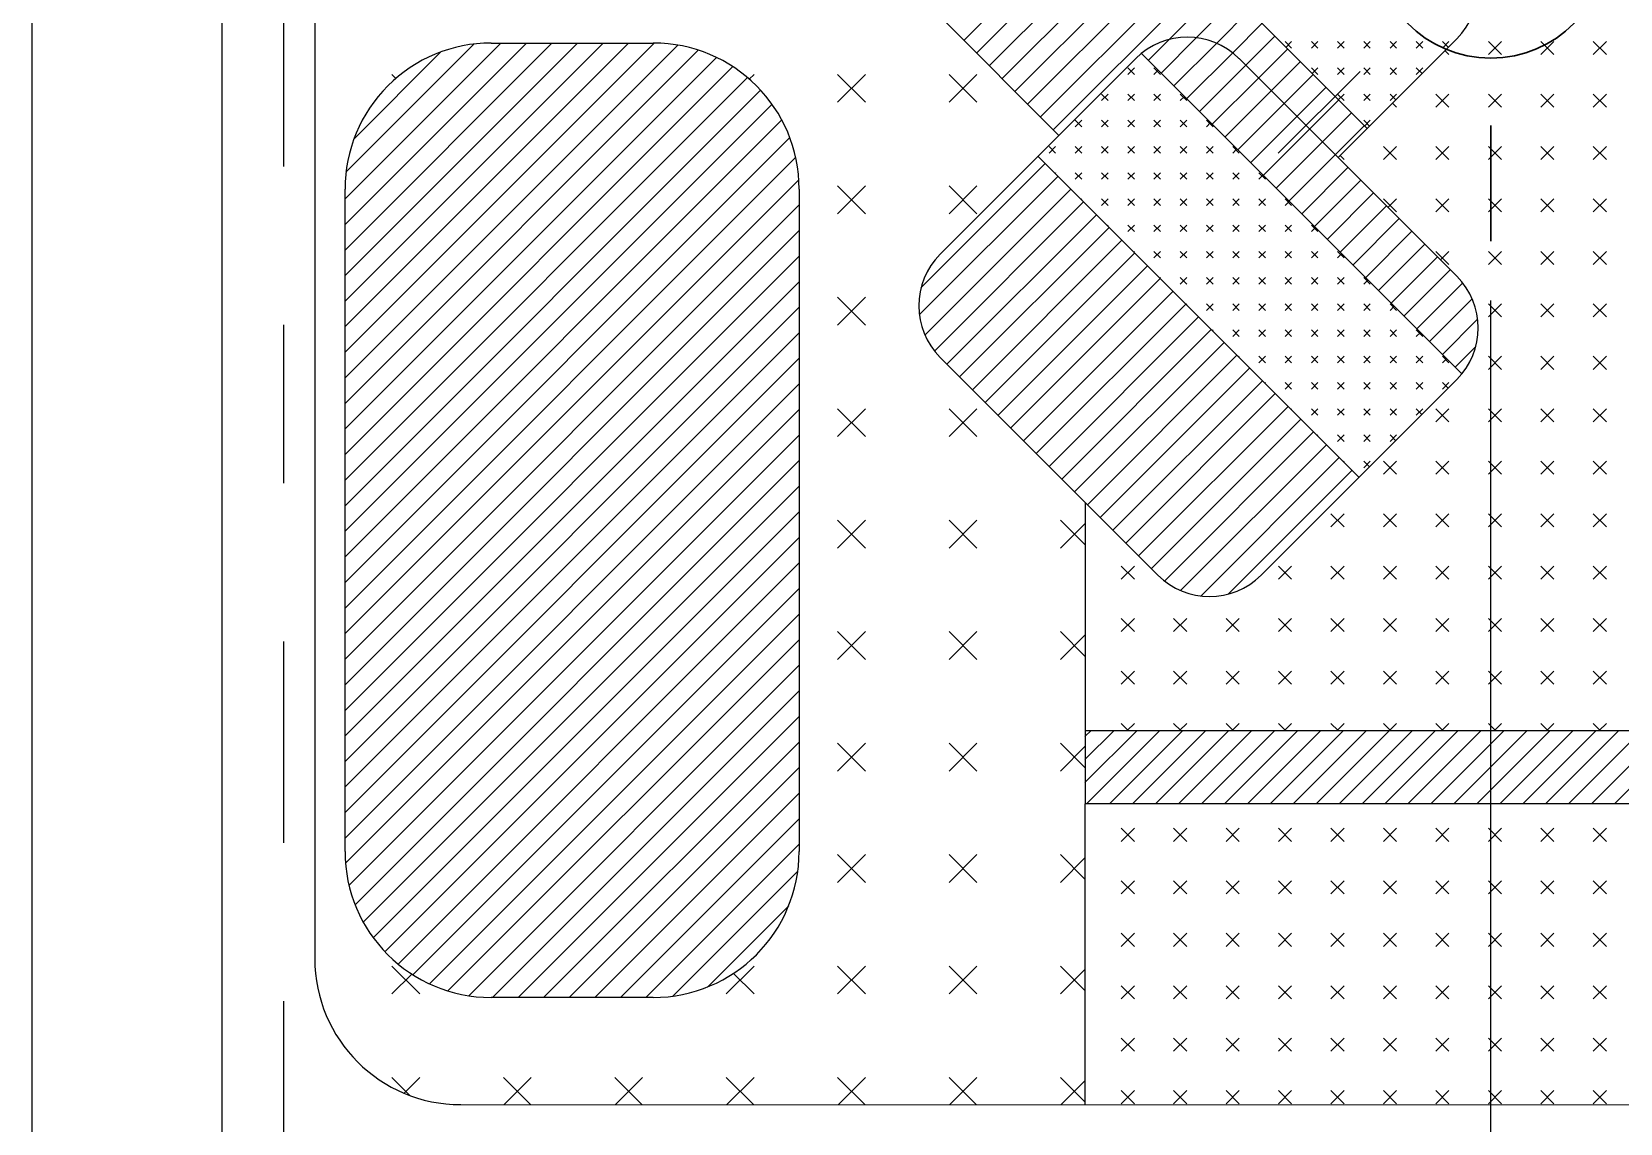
# Model space of a CAD drawing. Extents: x 877.3 to 905.5, y -378.9 to -356.4.
# Drawn here: x 877.703 to 878.706, y -369.308 to -368.619 of the extents above; entities that cross this region are included whole.
import ezdxf

# ---------------------------------------------------------------- set-up
doc = ezdxf.new("R2010")
doc.units = 0
doc.header["$LTSCALE"] = 0.01
doc.linetypes.add('DASHDOT', pattern=[25.4, 12.7, -6.35, 0, -6.35])
doc.layers.get('0').update_dxf_attribs({"linetype": 'CONTINUOUS'})

msp = doc.modelspace()

# ---------------------------------------------------------------- linework, layer by layer
at = {"color": 7, "linetype": 'Continuous'}
for p, q in [((877.7031, -367.0046), (877.7031, -376.9946)), ((877.8231, -367.3086), (877.8231, -371.9106)), ((878.6245, -371.3422), (878.6245, -368.7884))]:
    msp.add_line(p, q, dxfattribs=at)
at = {"color": 7, "linetype": 'DASHDOT'}
msp.add_line((877.8623, -370.8389), (877.8623, -367.3779), dxfattribs=at)
at = {"color": 7}
for p, q in [((877.8818, -368.0053), (877.8818, -369.2041)), ((878.3437, -368.477), (878.5465, -368.6798)), ((878.3913, -368.5246), (878.2917, -368.6242)), ((878.3994, -368.5326), (878.2997, -368.6323)), ((878.4074, -368.5407), (878.3078, -368.6403)), ((878.4155, -368.5488), (878.3159, -368.6484)), ((878.4236, -368.5569), (878.324, -368.6565)), ((878.4317, -368.5649), (878.332, -368.6646)), ((878.4397, -368.573), (878.3401, -368.6726)), ((878.4478, -368.5811), (878.3482, -368.6807)), ((878.4559, -368.5892), (878.4215, -368.6236)), ((878.464, -368.5972), (878.4387, -368.6225)), ((878.2767, -368.6092), (878.3517, -368.6842)), ((878.472, -368.6053), (878.4514, -368.626)), ((878.4801, -368.6134), (878.4615, -368.632)), ((878.4882, -368.6215), (878.4698, -368.6399)), ((878.0962, -368.6259), (877.9009, -368.8212)), ((878.08, -368.6259), (877.9009, -368.805)), ((878.0639, -368.6259), (877.9009, -368.7889)), ((878.0477, -368.6259), (877.9009, -368.7727)), ((878.0316, -368.6259), (877.9009, -368.7566)), ((878.0155, -368.6259), (877.9009, -368.7404)), ((877.9993, -368.6259), (877.9009, -368.7243)), ((878.111, -368.6272), (877.9009, -368.8373)), ((878.124, -368.6304), (877.9009, -368.8535)), ((877.9825, -368.6265), (877.9015, -368.7075)), ((877.9931, -368.6259), (878.0955, -368.6259)), ((878.4215, -368.6236), (878.4083, -368.6368)), ((878.4387, -368.6225), (878.4163, -368.6449)), ((878.4514, -368.626), (878.4244, -368.6529)), ((878.4963, -368.6295), (878.4778, -368.648)), ((878.4987, -368.6291), (878.4946, -368.625)), ((878.4987, -368.625), (878.4952, -368.6285)), ((878.5153, -368.625), (878.5112, -368.6291)), ((878.5153, -368.6291), (878.5112, -368.625)), ((878.5319, -368.625), (878.5277, -368.6291)), ((878.5319, -368.6291), (878.5277, -368.625)), ((878.5281, -368.6982), (878.6031, -368.6232)), ((878.5484, -368.625), (878.5443, -368.6291)), ((878.5484, -368.6291), (878.5443, -368.625)), ((878.565, -368.625), (878.5609, -368.6291)), ((878.565, -368.6291), (878.5609, -368.625)), ((878.5816, -368.625), (878.5774, -368.6291)), ((878.5816, -368.6291), (878.5774, -368.625)), ((878.5981, -368.625), (878.594, -368.6291)), ((878.5976, -368.6286), (878.594, -368.625)), ((878.5981, -368.6332), (878.5956, -368.6307)), ((878.6312, -368.625), (878.623, -368.6332)), ((878.6312, -368.6332), (878.623, -368.625)), ((878.6644, -368.625), (878.6561, -368.6332)), ((878.6644, -368.6332), (878.6561, -368.625)), ((878.6975, -368.625), (878.6892, -368.6332)), ((878.6975, -368.6332), (878.6892, -368.625)), ((878.1355, -368.635), (877.9009, -368.8696)), ((878.1458, -368.6408), (877.9009, -368.8858)), ((877.9614, -368.6315), (877.9066, -368.6863)), ((878.4003, -368.6356), (878.2767, -368.7592)), ((878.3994, -368.6415), (878.3952, -368.6457)), ((878.3994, -368.6457), (878.3952, -368.6415)), ((878.4037, -368.6322), (878.6065, -368.835)), ((878.4159, -368.6457), (878.4118, -368.6415)), ((878.4615, -368.632), (878.4325, -368.661)), ((878.4698, -368.6399), (878.4406, -368.6691)), ((878.6031, -368.7732), (878.4655, -368.6356)), ((878.5043, -368.6376), (878.4859, -368.656)), ((878.5153, -368.6457), (878.5112, -368.6415)), ((878.5153, -368.6415), (878.5118, -368.6451)), ((878.5319, -368.6415), (878.5277, -368.6457)), ((878.5319, -368.6457), (878.5277, -368.6415)), ((878.5484, -368.6415), (878.5443, -368.6457)), ((878.5484, -368.6457), (878.5443, -368.6415)), ((878.565, -368.6415), (878.5609, -368.6457)), ((878.565, -368.6457), (878.5609, -368.6415)), ((878.5816, -368.6415), (878.5774, -368.6457)), ((878.5811, -368.6452), (878.5774, -368.6415)), ((878.1551, -368.6477), (877.9009, -368.9019)), ((877.933, -368.6482), (877.9305, -368.6457)), ((878.1592, -368.6457), (878.1562, -368.6487)), ((878.2296, -368.6457), (878.212, -368.6633)), ((878.2296, -368.6633), (878.212, -368.6457)), ((878.3, -368.6457), (878.2824, -368.6633)), ((878.3, -368.6633), (878.2824, -368.6457)), ((878.4145, -368.643), (878.4118, -368.6457)), ((878.4778, -368.648), (878.4486, -368.6771)), ((878.5124, -368.6457), (878.494, -368.6641)), ((878.1633, -368.6556), (877.9009, -368.9181)), ((878.3828, -368.6581), (878.3787, -368.6622)), ((878.3828, -368.6622), (878.3787, -368.6581)), ((878.3994, -368.6581), (878.3952, -368.6622)), ((878.3994, -368.6622), (878.3952, -368.6581)), ((878.4159, -368.6581), (878.4118, -368.6622)), ((878.4159, -368.6622), (878.4118, -368.6581)), ((878.4325, -368.6622), (878.4284, -368.6581)), ((878.431, -368.6596), (878.4284, -368.6622)), ((878.4859, -368.656), (878.4567, -368.6852)), ((878.5205, -368.6538), (878.502, -368.6722)), ((878.5319, -368.6622), (878.5277, -368.6581)), ((878.5319, -368.6581), (878.5283, -368.6616)), ((878.5484, -368.6581), (878.5443, -368.6622)), ((878.5484, -368.6622), (878.5443, -368.6581)), ((878.565, -368.6581), (878.5609, -368.6622)), ((878.5645, -368.6618), (878.5609, -368.6581)), ((878.5981, -368.6581), (878.5898, -368.6664)), ((878.5981, -368.6664), (878.5898, -368.6581)), ((878.6312, -368.6581), (878.623, -368.6664)), ((878.6312, -368.6664), (878.623, -368.6581)), ((878.6644, -368.6581), (878.6561, -368.6664)), ((878.6644, -368.6664), (878.6561, -368.6581)), ((878.6975, -368.6581), (878.6892, -368.6664)), ((878.6975, -368.6664), (878.6892, -368.6581)), ((878.1706, -368.6646), (877.9009, -368.9342)), ((878.494, -368.6641), (878.4648, -368.6933)), ((878.5285, -368.6618), (878.5101, -368.6803)), ((878.5366, -368.6699), (878.5182, -368.6883)), ((878.565, -368.6664), (878.5625, -368.6638)), ((878.1768, -368.6745), (877.9009, -368.9504)), ((878.3663, -368.6747), (878.3621, -368.6788)), ((878.3663, -368.6788), (878.3621, -368.6747)), ((878.3828, -368.6747), (878.3787, -368.6788)), ((878.3828, -368.6788), (878.3787, -368.6747)), ((878.3994, -368.6747), (878.3952, -368.6788)), ((878.3994, -368.6788), (878.3952, -368.6747)), ((878.4159, -368.6747), (878.4118, -368.6788)), ((878.4159, -368.6788), (878.4118, -368.6747)), ((878.4325, -368.6747), (878.4284, -368.6788)), ((878.4325, -368.6788), (878.4284, -368.6747)), ((878.4491, -368.6788), (878.4449, -368.6747)), ((878.4476, -368.6761), (878.4449, -368.6788)), ((878.502, -368.6722), (878.4729, -368.7014)), ((878.5101, -368.6803), (878.4809, -368.7094)), ((878.5447, -368.678), (878.5263, -368.6964)), ((878.548, -368.6783), (878.5443, -368.6747)), ((878.5484, -368.6747), (878.5449, -368.6782)), ((878.1818, -368.6856), (877.9009, -368.9665)), ((878.3497, -368.6912), (878.3456, -368.6954)), ((878.3497, -368.6954), (878.3456, -368.6912)), ((878.3663, -368.6912), (878.3621, -368.6954)), ((878.3663, -368.6954), (878.3621, -368.6912)), ((878.3828, -368.6912), (878.3787, -368.6954)), ((878.3828, -368.6954), (878.3787, -368.6912)), ((878.3994, -368.6912), (878.3952, -368.6954)), ((878.3994, -368.6954), (878.3952, -368.6912)), ((878.4159, -368.6912), (878.4118, -368.6954)), ((878.4159, -368.6954), (878.4118, -368.6912)), ((878.4325, -368.6912), (878.4284, -368.6954)), ((878.4325, -368.6954), (878.4284, -368.6912)), ((878.4491, -368.6912), (878.4449, -368.6954)), ((878.4491, -368.6954), (878.4449, -368.6912)), ((878.4656, -368.6954), (878.4615, -368.6912)), ((878.5182, -368.6883), (878.489, -368.7175)), ((878.565, -368.6912), (878.5567, -368.6995)), ((878.565, -368.6995), (878.5567, -368.6912)), ((878.5981, -368.6912), (878.5898, -368.6995)), ((878.5981, -368.6995), (878.5898, -368.6912)), ((878.6312, -368.6912), (878.623, -368.6995)), ((878.6312, -368.6995), (878.623, -368.6912)), ((878.6644, -368.6912), (878.6561, -368.6995)), ((878.6644, -368.6995), (878.6561, -368.6912)), ((878.6975, -368.6912), (878.6892, -368.6995)), ((878.6975, -368.6995), (878.6892, -368.6912)), ((878.1855, -368.6981), (877.9009, -368.9827)), ((878.3385, -368.6974), (878.5413, -368.9002)), ((878.4642, -368.6927), (878.4615, -368.6954)), ((878.5263, -368.6964), (878.4971, -368.7256)), ((878.5319, -368.6995), (878.5293, -368.6969)), ((878.3511, -368.7101), (878.2636, -368.7976)), ((878.3431, -368.702), (878.2646, -368.7804)), ((878.3497, -368.7078), (878.3493, -368.7082)), ((878.3663, -368.7078), (878.3621, -368.7119)), ((878.3663, -368.7119), (878.3621, -368.7078)), ((878.3828, -368.7078), (878.3787, -368.7119)), ((878.3828, -368.7119), (878.3787, -368.7078)), ((878.3994, -368.7078), (878.3952, -368.7119)), ((878.3994, -368.7119), (878.3952, -368.7078)), ((878.4159, -368.7078), (878.4118, -368.7119)), ((878.4159, -368.7119), (878.4118, -368.7078)), ((878.4325, -368.7078), (878.4284, -368.7119)), ((878.4325, -368.7119), (878.4284, -368.7078)), ((878.4491, -368.7078), (878.4449, -368.7119)), ((878.4491, -368.7119), (878.4449, -368.7078)), ((878.4656, -368.7078), (878.4615, -368.7119)), ((878.4656, -368.7119), (878.4615, -368.7078)), ((878.4822, -368.7119), (878.478, -368.7078)), ((878.4807, -368.7092), (878.478, -368.7119)), ((878.5343, -368.7045), (878.5052, -368.7337)), ((878.1875, -368.7122), (877.9009, -368.9988)), ((877.9009, -369.1364), (877.9009, -368.7181)), ((878.1877, -368.7181), (878.1877, -369.1365)), ((878.2296, -368.7161), (878.212, -368.7337)), ((878.2296, -368.7337), (878.212, -368.7161)), ((878.3592, -368.7181), (878.2671, -368.8103)), ((878.3, -368.7161), (878.2824, -368.7337)), ((878.3, -368.7337), (878.2824, -368.7161)), ((878.5424, -368.7126), (878.5132, -368.7417)), ((878.5505, -368.7206), (878.5213, -368.7498)), ((878.1877, -368.7281), (877.9009, -369.015)), ((878.3673, -368.7262), (878.2731, -368.8204)), ((878.3663, -368.7243), (878.3658, -368.7248)), ((878.3828, -368.7243), (878.3787, -368.7285)), ((878.3828, -368.7285), (878.3787, -368.7243)), ((878.3994, -368.7243), (878.3952, -368.7285)), ((878.3994, -368.7285), (878.3952, -368.7243)), ((878.4159, -368.7243), (878.4118, -368.7285)), ((878.4159, -368.7285), (878.4118, -368.7243)), ((878.4325, -368.7243), (878.4284, -368.7285)), ((878.4325, -368.7285), (878.4284, -368.7243)), ((878.4491, -368.7243), (878.4449, -368.7285)), ((878.4491, -368.7285), (878.4449, -368.7243)), ((878.4656, -368.7243), (878.4615, -368.7285)), ((878.4656, -368.7285), (878.4615, -368.7243)), ((878.4822, -368.7243), (878.478, -368.7285)), ((878.4822, -368.7285), (878.478, -368.7243)), ((878.4987, -368.7285), (878.4946, -368.7243)), ((878.4973, -368.7258), (878.4946, -368.7285)), ((878.5586, -368.7287), (878.5294, -368.7579)), ((878.565, -368.7326), (878.5567, -368.7243)), ((878.565, -368.7243), (878.5596, -368.7297)), ((878.5981, -368.7243), (878.5898, -368.7326)), ((878.5981, -368.7326), (878.5898, -368.7243)), ((878.6312, -368.7243), (878.623, -368.7326)), ((878.6312, -368.7326), (878.623, -368.7243)), ((878.6644, -368.7243), (878.6561, -368.7326)), ((878.6644, -368.7326), (878.6561, -368.7243)), ((878.6975, -368.7243), (878.6892, -368.7326)), ((878.6975, -368.7326), (878.6892, -368.7243)), ((878.3754, -368.7343), (878.281, -368.8287)), ((878.3828, -368.7409), (878.3824, -368.7413)), ((878.3994, -368.7409), (878.3952, -368.745)), ((878.3994, -368.745), (878.3952, -368.7409)), ((878.4159, -368.7409), (878.4118, -368.745)), ((878.4159, -368.745), (878.4118, -368.7409)), ((878.4325, -368.7409), (878.4284, -368.745)), ((878.4325, -368.745), (878.4284, -368.7409)), ((878.4491, -368.7409), (878.4449, -368.745)), ((878.4491, -368.745), (878.4449, -368.7409)), ((878.4656, -368.7409), (878.4615, -368.745)), ((878.4656, -368.745), (878.4615, -368.7409)), ((878.4822, -368.7409), (878.478, -368.745)), ((878.4822, -368.745), (878.478, -368.7409)), ((878.4987, -368.7409), (878.4946, -368.745)), ((878.4987, -368.745), (878.4946, -368.7409)), ((878.5153, -368.745), (878.5112, -368.7409)), ((878.5666, -368.7368), (878.5375, -368.766)), ((878.1877, -368.7443), (877.9009, -369.0311)), ((878.3834, -368.7424), (878.289, -368.8367)), ((878.3915, -368.7504), (878.2971, -368.8448)), ((878.5138, -368.7424), (878.5112, -368.745)), ((878.5747, -368.7448), (878.5455, -368.774)), ((878.1877, -368.7604), (877.9009, -369.0473)), ((878.3996, -368.7585), (878.3052, -368.8529)), ((878.3994, -368.7575), (878.399, -368.7579)), ((878.4159, -368.7575), (878.4118, -368.7616)), ((878.4159, -368.7616), (878.4118, -368.7575)), ((878.4325, -368.7575), (878.4284, -368.7616)), ((878.4325, -368.7616), (878.4284, -368.7575)), ((878.4491, -368.7575), (878.4449, -368.7616)), ((878.4491, -368.7616), (878.4449, -368.7575)), ((878.4656, -368.7575), (878.4615, -368.7616)), ((878.4656, -368.7616), (878.4615, -368.7575)), ((878.4822, -368.7575), (878.478, -368.7616)), ((878.4822, -368.7616), (878.478, -368.7575)), ((878.4987, -368.7575), (878.4946, -368.7616)), ((878.4987, -368.7616), (878.4946, -368.7575)), ((878.5153, -368.7575), (878.5112, -368.7616)), ((878.5153, -368.7616), (878.5112, -368.7575)), ((878.5319, -368.7616), (878.5277, -368.7575)), ((878.5304, -368.7589), (878.5277, -368.7616)), ((878.5828, -368.7529), (878.5536, -368.7821)), ((878.5909, -368.761), (878.5617, -368.7902)), ((878.5981, -368.7657), (878.5898, -368.7575)), ((878.5981, -368.7575), (878.5927, -368.7629)), ((878.6312, -368.7575), (878.623, -368.7657)), ((878.6312, -368.7657), (878.623, -368.7575)), ((878.6644, -368.7575), (878.6561, -368.7657)), ((878.6644, -368.7657), (878.6561, -368.7575)), ((878.6975, -368.7575), (878.6892, -368.7657)), ((878.6975, -368.7657), (878.6892, -368.7575)), ((878.4077, -368.7666), (878.3133, -368.861)), ((878.5989, -368.7691), (878.5697, -368.7983)), ((878.1877, -368.7766), (877.9009, -369.0634)), ((878.4157, -368.7746), (878.3213, -368.869)), ((878.4159, -368.774), (878.4155, -368.7744)), ((878.4325, -368.774), (878.4284, -368.7782)), ((878.4325, -368.7782), (878.4284, -368.774)), ((878.4491, -368.774), (878.4449, -368.7782)), ((878.4491, -368.7782), (878.4449, -368.774)), ((878.4656, -368.774), (878.4615, -368.7782)), ((878.4656, -368.7782), (878.4615, -368.774)), ((878.4822, -368.774), (878.478, -368.7782)), ((878.4822, -368.7782), (878.478, -368.774)), ((878.4987, -368.774), (878.4946, -368.7782)), ((878.4987, -368.7782), (878.4946, -368.774)), ((878.5153, -368.774), (878.5112, -368.7782)), ((878.5153, -368.7782), (878.5112, -368.774)), ((878.5319, -368.774), (878.5277, -368.7782)), ((878.5319, -368.7782), (878.5277, -368.774)), ((878.5484, -368.7782), (878.5443, -368.774)), ((878.547, -368.7755), (878.5443, -368.7782)), ((878.6068, -368.7774), (878.5778, -368.8063)), ((878.2296, -368.7864), (878.212, -368.804)), ((878.2296, -368.804), (878.212, -368.7864)), ((878.4238, -368.7827), (878.3294, -368.8771)), ((878.4319, -368.7908), (878.3375, -368.8852)), ((878.4325, -368.7906), (878.4321, -368.791)), ((878.4491, -368.7906), (878.4449, -368.7947)), ((878.4491, -368.7947), (878.4449, -368.7906)), ((878.4656, -368.7906), (878.4615, -368.7947)), ((878.4656, -368.7947), (878.4615, -368.7906)), ((878.4822, -368.7906), (878.478, -368.7947)), ((878.4822, -368.7947), (878.478, -368.7906)), ((878.4987, -368.7906), (878.4946, -368.7947)), ((878.4987, -368.7947), (878.4946, -368.7906)), ((878.5153, -368.7906), (878.5112, -368.7947)), ((878.5153, -368.7947), (878.5112, -368.7906)), ((878.5319, -368.7906), (878.5277, -368.7947)), ((878.5319, -368.7947), (878.5277, -368.7906)), ((878.5484, -368.7906), (878.5443, -368.7947)), ((878.5484, -368.7947), (878.5443, -368.7906)), ((878.565, -368.7947), (878.5609, -368.7906)), ((878.6128, -368.7875), (878.5859, -368.8144)), ((878.6312, -368.7906), (878.623, -368.7989)), ((878.6312, -368.7989), (878.623, -368.7906)), ((878.6644, -368.7906), (878.6561, -368.7989)), ((878.6644, -368.7989), (878.6561, -368.7906)), ((878.6975, -368.7906), (878.6892, -368.7989)), ((878.6975, -368.7989), (878.6892, -368.7906)), ((878.1877, -368.7927), (877.9009, -369.0796)), ((878.44, -368.7989), (878.3456, -368.8933)), ((878.5635, -368.792), (878.5609, -368.7947)), ((878.6162, -368.8002), (878.594, -368.8225)), ((878.1877, -368.8089), (877.9009, -369.0957)), ((878.448, -368.8069), (878.3536, -368.9013)), ((878.4491, -368.8071), (878.4486, -368.8076)), ((878.4656, -368.8071), (878.4615, -368.8113)), ((878.4656, -368.8113), (878.4615, -368.8071)), ((878.4822, -368.8071), (878.478, -368.8113)), ((878.4822, -368.8113), (878.478, -368.8071)), ((878.4987, -368.8071), (878.4946, -368.8113)), ((878.4987, -368.8113), (878.4946, -368.8071)), ((878.5153, -368.8071), (878.5112, -368.8113)), ((878.5153, -368.8113), (878.5112, -368.8071)), ((878.5319, -368.8071), (878.5277, -368.8113)), ((878.5319, -368.8113), (878.5277, -368.8071)), ((878.5484, -368.8071), (878.5443, -368.8113)), ((878.5484, -368.8113), (878.5443, -368.8071)), ((878.565, -368.8071), (878.5609, -368.8113)), ((878.565, -368.8113), (878.5609, -368.8071)), ((878.5816, -368.8113), (878.5774, -368.8071)), ((878.5801, -368.8086), (878.5774, -368.8113)), ((878.4561, -368.815), (878.3617, -368.9094)), ((878.615, -368.8176), (878.602, -368.8306)), ((878.1877, -368.825), (877.9009, -369.1118)), ((878.2767, -368.8244), (878.4143, -368.962)), ((878.4642, -368.8231), (878.3698, -368.9175)), ((878.4722, -368.8312), (878.3779, -368.9256)), ((878.4656, -368.8237), (878.4652, -368.8241)), ((878.4822, -368.8237), (878.478, -368.8278)), ((878.4822, -368.8278), (878.478, -368.8237)), ((878.4987, -368.8237), (878.4946, -368.8278)), ((878.4987, -368.8278), (878.4946, -368.8237)), ((878.5153, -368.8237), (878.5112, -368.8278)), ((878.5153, -368.8278), (878.5112, -368.8237)), ((878.5319, -368.8237), (878.5277, -368.8278)), ((878.5319, -368.8278), (878.5277, -368.8237)), ((878.5484, -368.8237), (878.5443, -368.8278)), ((878.5484, -368.8278), (878.5443, -368.8237)), ((878.565, -368.8237), (878.5609, -368.8278)), ((878.565, -368.8278), (878.5609, -368.8237)), ((878.5816, -368.8237), (878.5774, -368.8278)), ((878.5816, -368.8278), (878.5774, -368.8237)), ((878.5981, -368.8278), (878.594, -368.8237)), ((878.5967, -368.8252), (878.594, -368.8278)), ((878.6312, -368.8237), (878.623, -368.832)), ((878.6312, -368.832), (878.623, -368.8237)), ((878.6644, -368.8237), (878.6561, -368.832)), ((878.6644, -368.832), (878.6561, -368.8237)), ((878.6975, -368.8237), (878.6892, -368.832)), ((878.6975, -368.832), (878.6892, -368.8237)), ((878.1877, -368.8412), (877.9009, -369.128)), ((878.4803, -368.8392), (878.3859, -368.9336)), ((878.4795, -368.962), (878.6031, -368.8384)), ((878.4822, -368.8403), (878.4818, -368.8407)), ((878.4987, -368.8403), (878.4946, -368.8444)), ((878.4987, -368.8444), (878.4946, -368.8403)), ((878.5153, -368.8403), (878.5112, -368.8444)), ((878.5153, -368.8444), (878.5112, -368.8403)), ((878.5319, -368.8403), (878.5277, -368.8444)), ((878.5319, -368.8444), (878.5277, -368.8403)), ((878.5484, -368.8403), (878.5443, -368.8444)), ((878.5484, -368.8444), (878.5443, -368.8403)), ((878.565, -368.8403), (878.5609, -368.8444)), ((878.565, -368.8444), (878.5609, -368.8403)), ((878.5816, -368.8403), (878.5774, -368.8444)), ((878.5816, -368.8444), (878.5774, -368.8403)), ((878.5981, -368.8403), (878.594, -368.8444)), ((878.5976, -368.8439), (878.594, -368.8403)), ((878.4884, -368.8473), (878.394, -368.9417)), ((878.1877, -368.8573), (877.9012, -369.1438)), ((878.2296, -368.8568), (878.212, -368.8744)), ((878.2296, -368.8744), (878.212, -368.8568)), ((878.3, -368.8568), (878.2824, -368.8744)), ((878.3, -368.8744), (878.2824, -368.8568)), ((878.4965, -368.8554), (878.4021, -368.9498)), ((878.4987, -368.8568), (878.4983, -368.8573)), ((878.5153, -368.8568), (878.5112, -368.861)), ((878.5153, -368.861), (878.5112, -368.8568)), ((878.5319, -368.8568), (878.5277, -368.861)), ((878.5319, -368.861), (878.5277, -368.8568)), ((878.5484, -368.8568), (878.5443, -368.861)), ((878.5484, -368.861), (878.5443, -368.8568)), ((878.565, -368.8568), (878.5609, -368.861)), ((878.565, -368.861), (878.5609, -368.8568)), ((878.5816, -368.8568), (878.5774, -368.861)), ((878.581, -368.8604), (878.5774, -368.8568)), ((878.5981, -368.8568), (878.5898, -368.8651)), ((878.5981, -368.8651), (878.5898, -368.8568)), ((878.6312, -368.8568), (878.623, -368.8651)), ((878.6312, -368.8651), (878.623, -368.8568)), ((878.6644, -368.8568), (878.6561, -368.8651)), ((878.6644, -368.8651), (878.6561, -368.8568)), ((878.6975, -368.8568), (878.6892, -368.8651)), ((878.6975, -368.8651), (878.6892, -368.8568)), ((878.5045, -368.8635), (878.4101, -368.9579)), ((878.5126, -368.8715), (878.4185, -368.9657)), ((878.1877, -368.8735), (877.9034, -369.1578)), ((878.5207, -368.8796), (878.4286, -368.9717)), ((878.5153, -368.8734), (878.5149, -368.8738)), ((878.5319, -368.8734), (878.5277, -368.8775)), ((878.5319, -368.8775), (878.5277, -368.8734)), ((878.5484, -368.8734), (878.5443, -368.8775)), ((878.5484, -368.8775), (878.5443, -368.8734)), ((878.565, -368.8734), (878.5609, -368.8775)), ((878.5645, -368.877), (878.5609, -368.8734)), ((878.1877, -368.8896), (877.9073, -369.1701)), ((878.5288, -368.8877), (878.4413, -368.9751)), ((878.5319, -368.89), (878.5315, -368.8904)), ((878.5484, -368.89), (878.5443, -368.8941)), ((878.5479, -368.8936), (878.5443, -368.89)), ((878.565, -368.89), (878.5567, -368.8982)), ((878.565, -368.8982), (878.5567, -368.89)), ((878.5981, -368.89), (878.5898, -368.8982)), ((878.5981, -368.8982), (878.5898, -368.89)), ((878.6312, -368.89), (878.623, -368.8982)), ((878.6312, -368.8982), (878.623, -368.89)), ((878.6644, -368.89), (878.6561, -368.8982)), ((878.6644, -368.8982), (878.6561, -368.89)), ((878.6975, -368.89), (878.6892, -368.8982)), ((878.6975, -368.8982), (878.6892, -368.89)), ((878.5368, -368.8958), (878.4586, -368.974)), ((878.1877, -368.9058), (877.9124, -369.1811)), ((878.1877, -368.9219), (877.9187, -369.1909)), ((878.3683, -368.916), (878.3682, -369.2963)), ((878.2296, -368.9272), (878.212, -368.9448)), ((878.2296, -368.9448), (878.212, -368.9272)), ((878.3, -368.9272), (878.2824, -368.9448)), ((878.3, -368.9448), (878.2824, -368.9272)), ((878.3683, -368.9427), (878.3528, -368.9272)), ((878.3683, -368.9294), (878.3528, -368.9448)), ((878.5319, -368.9231), (878.5236, -368.9314)), ((878.5319, -368.9314), (878.5236, -368.9231)), ((878.565, -368.9231), (878.5567, -368.9314)), ((878.565, -368.9314), (878.5567, -368.9231)), ((878.5981, -368.9231), (878.5898, -368.9314)), ((878.5981, -368.9314), (878.5898, -368.9231)), ((878.6312, -368.9231), (878.623, -368.9314)), ((878.6312, -368.9314), (878.623, -368.9231)), ((878.6644, -368.9231), (878.6561, -368.9314)), ((878.6644, -368.9314), (878.6561, -368.9231)), ((878.6975, -368.9231), (878.6892, -368.9314)), ((878.6975, -368.9314), (878.6892, -368.9231)), ((878.1877, -368.9381), (877.9261, -369.1997)), ((878.1877, -368.9542), (877.9344, -369.2075)), ((878.3994, -368.9562), (878.3911, -368.9645)), ((878.3994, -368.9645), (878.3911, -368.9562)), ((878.4987, -368.9562), (878.4905, -368.9645)), ((878.4987, -368.9645), (878.4905, -368.9562)), ((878.5319, -368.9562), (878.5236, -368.9645)), ((878.5319, -368.9645), (878.5236, -368.9562)), ((878.565, -368.9562), (878.5567, -368.9645)), ((878.565, -368.9645), (878.5567, -368.9562)), ((878.5981, -368.9562), (878.5898, -368.9645)), ((878.5981, -368.9645), (878.5898, -368.9562)), ((878.6312, -368.9562), (878.623, -368.9645)), ((878.6312, -368.9645), (878.623, -368.9562)), ((878.6644, -368.9562), (878.6561, -368.9645)), ((878.6644, -368.9645), (878.6561, -368.9562)), ((878.6975, -368.9562), (878.6892, -368.9645)), ((878.6975, -368.9645), (878.6892, -368.9562)), ((878.1877, -368.9704), (877.9438, -369.2143)), ((878.1877, -368.9865), (877.9542, -369.22)), ((878.3994, -368.9893), (878.3911, -368.9976)), ((878.3994, -368.9976), (878.3911, -368.9893)), ((878.4325, -368.9893), (878.4242, -368.9976)), ((878.4325, -368.9976), (878.4242, -368.9893)), ((878.4656, -368.9893), (878.4573, -368.9976)), ((878.4656, -368.9976), (878.4573, -368.9893)), ((878.4987, -368.9893), (878.4905, -368.9976)), ((878.4987, -368.9976), (878.4905, -368.9893)), ((878.5319, -368.9893), (878.5236, -368.9976)), ((878.5319, -368.9976), (878.5236, -368.9893)), ((878.565, -368.9893), (878.5567, -368.9976)), ((878.565, -368.9976), (878.5567, -368.9893)), ((878.5981, -368.9893), (878.5898, -368.9976)), ((878.5981, -368.9976), (878.5898, -368.9893)), ((878.6312, -368.9893), (878.623, -368.9976)), ((878.6312, -368.9976), (878.623, -368.9893)), ((878.6644, -368.9893), (878.6561, -368.9976)), ((878.6644, -368.9976), (878.6561, -368.9893)), ((878.6975, -368.9893), (878.6892, -368.9976)), ((878.6975, -368.9976), (878.6892, -368.9893)), ((878.1877, -369.0027), (877.9658, -369.2245)), ((878.2296, -368.9976), (878.212, -369.0152)), ((878.2296, -369.0152), (878.212, -368.9976)), ((878.3, -368.9976), (878.2824, -369.0152)), ((878.3, -369.0152), (878.2824, -368.9976)), ((878.3682, -369.0131), (878.3528, -368.9976)), ((878.3682, -368.9998), (878.3528, -369.0152)), ((878.1877, -369.0188), (877.979, -369.2276)), ((878.3994, -369.0225), (878.3911, -369.0307)), ((878.3994, -369.0307), (878.3911, -369.0225)), ((878.4325, -369.0225), (878.4242, -369.0307)), ((878.4325, -369.0307), (878.4242, -369.0225)), ((878.4656, -369.0225), (878.4573, -369.0307)), ((878.4656, -369.0307), (878.4573, -369.0225)), ((878.4987, -369.0225), (878.4905, -369.0307)), ((878.4987, -369.0307), (878.4905, -369.0225)), ((878.5319, -369.0225), (878.5236, -369.0307)), ((878.5319, -369.0307), (878.5236, -369.0225)), ((878.565, -369.0225), (878.5567, -369.0307)), ((878.565, -369.0307), (878.5567, -369.0225)), ((878.5981, -369.0225), (878.5898, -369.0307)), ((878.5981, -369.0307), (878.5898, -369.0225)), ((878.6312, -369.0225), (878.623, -369.0307)), ((878.6312, -369.0307), (878.623, -369.0225)), ((878.6644, -369.0225), (878.6561, -369.0307)), ((878.6644, -369.0307), (878.6561, -369.0225)), ((878.6975, -369.0225), (878.6892, -369.0307)), ((878.6975, -369.0307), (878.6892, -369.0225)), ((878.1877, -369.035), (877.994, -369.2287)), ((878.1877, -369.0511), (878.0102, -369.2287)), ((878.3682, -369.06), (879.726, -369.0601)), ((878.4011, -369.06), (878.3682, -369.0929)), ((878.3866, -369.06), (878.3682, -369.0784)), ((878.3722, -369.06), (878.3682, -369.0639)), ((878.4156, -369.06), (878.3695, -369.1061)), ((878.4301, -369.06), (878.384, -369.1061)), ((878.3956, -369.06), (878.3911, -369.0556)), ((878.3994, -369.0556), (878.3949, -369.06)), ((878.4446, -369.06), (878.3985, -369.1061)), ((878.4591, -369.06), (878.413, -369.1061)), ((878.4287, -369.06), (878.4242, -369.0556)), ((878.4736, -369.06), (878.4275, -369.1061)), ((878.4325, -369.0556), (878.428, -369.06)), ((878.4881, -369.06), (878.442, -369.1061)), ((878.5026, -369.06), (878.4565, -369.1061)), ((878.4618, -369.06), (878.4573, -369.0556)), ((878.4656, -369.0556), (878.4612, -369.06)), ((878.5171, -369.06), (878.471, -369.1061)), ((878.5316, -369.06), (878.4854, -369.1061)), ((878.4949, -369.06), (878.4905, -369.0556)), ((878.4987, -369.0556), (878.4943, -369.06)), ((878.546, -369.06), (878.4999, -369.1061)), ((878.5605, -369.06), (878.5144, -369.1061)), ((878.5281, -369.06), (878.5236, -369.0556)), ((878.5319, -369.0556), (878.5274, -369.06)), ((878.575, -369.06), (878.5289, -369.1061)), ((878.5895, -369.06), (878.5434, -369.1061)), ((878.5612, -369.06), (878.5567, -369.0556)), ((878.604, -369.06), (878.5579, -369.1061)), ((878.565, -369.0556), (878.5605, -369.06)), ((878.6185, -369.06), (878.5724, -369.1061)), ((878.633, -369.06), (878.5869, -369.1062)), ((878.5943, -369.06), (878.5898, -369.0556)), ((878.5981, -369.0556), (878.5937, -369.06)), ((878.6475, -369.06), (878.6014, -369.1062)), ((878.662, -369.06), (878.6159, -369.1062)), ((878.6274, -369.06), (878.623, -369.0556)), ((878.6312, -369.0556), (878.6268, -369.06)), ((878.6765, -369.06), (878.6304, -369.1062)), ((878.691, -369.06), (878.6449, -369.1062)), ((878.6606, -369.06), (878.6561, -369.0556)), ((878.7054, -369.06), (878.6593, -369.1062)), ((878.6644, -369.0556), (878.6599, -369.06)), ((878.7199, -369.06), (878.6738, -369.1062)), ((878.7344, -369.06), (878.6883, -369.1062)), ((878.6937, -369.06), (878.6892, -369.0556)), ((878.6975, -369.0556), (878.693, -369.06)), ((878.7489, -369.06), (878.7028, -369.1062)), ((878.1877, -369.0673), (878.0263, -369.2287)), ((878.2296, -369.068), (878.212, -369.0856)), ((878.2296, -369.0856), (878.212, -369.068)), ((878.3, -369.068), (878.2824, -369.0856)), ((878.3, -369.0856), (878.2824, -369.068)), ((878.3682, -369.0834), (878.3528, -369.068)), ((878.3682, -369.0701), (878.3528, -369.0856)), ((878.1877, -369.0834), (878.0425, -369.2287)), ((878.1877, -369.0996), (878.0586, -369.2287)), ((878.3682, -369.1061), (879.726, -369.1062)), ((878.1877, -369.1157), (878.0748, -369.2287)), ((878.3994, -369.1218), (878.3911, -369.1301)), ((878.3994, -369.1301), (878.3911, -369.1218)), ((878.4325, -369.1218), (878.4242, -369.1301)), ((878.4325, -369.1301), (878.4242, -369.1218)), ((878.4656, -369.1218), (878.4573, -369.1301)), ((878.4656, -369.1301), (878.4573, -369.1218)), ((878.4987, -369.1218), (878.4905, -369.1301)), ((878.4987, -369.1301), (878.4905, -369.1218)), ((878.5319, -369.1218), (878.5236, -369.1301)), ((878.5319, -369.1301), (878.5236, -369.1218)), ((878.565, -369.1218), (878.5567, -369.1301)), ((878.565, -369.1301), (878.5567, -369.1218)), ((878.5981, -369.1218), (878.5898, -369.1301)), ((878.5981, -369.1301), (878.5898, -369.1218)), ((878.6312, -369.1218), (878.623, -369.1301)), ((878.6312, -369.1301), (878.623, -369.1218)), ((878.6644, -369.1218), (878.6561, -369.1301)), ((878.6644, -369.1301), (878.6561, -369.1218)), ((878.6975, -369.1218), (878.6892, -369.1301)), ((878.6975, -369.1301), (878.6892, -369.1218)), ((878.1877, -369.1319), (878.0909, -369.2287)), ((878.2296, -369.1384), (878.212, -369.156)), ((878.2296, -369.156), (878.212, -369.1384)), ((878.3, -369.1384), (878.2824, -369.156)), ((878.3, -369.156), (878.2824, -369.1384)), ((878.3682, -369.1538), (878.3528, -369.1384)), ((878.3682, -369.1405), (878.3528, -369.156)), ((878.1869, -369.1488), (878.1079, -369.2278)), ((878.3994, -369.1549), (878.3911, -369.1632)), ((878.3994, -369.1632), (878.3911, -369.1549)), ((878.4325, -369.1549), (878.4242, -369.1632)), ((878.4325, -369.1632), (878.4242, -369.1549)), ((878.4656, -369.1549), (878.4573, -369.1632)), ((878.4656, -369.1632), (878.4573, -369.1549)), ((878.4987, -369.1549), (878.4905, -369.1632)), ((878.4987, -369.1632), (878.4905, -369.1549)), ((878.5319, -369.1549), (878.5236, -369.1632)), ((878.5319, -369.1632), (878.5236, -369.1549)), ((878.565, -369.1549), (878.5567, -369.1632)), ((878.565, -369.1632), (878.5567, -369.1549)), ((878.5981, -369.1549), (878.5898, -369.1632)), ((878.5981, -369.1632), (878.5898, -369.1549)), ((878.6312, -369.1549), (878.623, -369.1632)), ((878.6312, -369.1632), (878.623, -369.1549)), ((878.6644, -369.1549), (878.6561, -369.1632)), ((878.6644, -369.1632), (878.6561, -369.1549)), ((878.6975, -369.1549), (878.6892, -369.1632)), ((878.6975, -369.1632), (878.6892, -369.1549)), ((878.1811, -369.1708), (878.1298, -369.222)), ((878.3994, -369.1881), (878.3911, -369.1964)), ((878.3994, -369.1964), (878.3911, -369.1881)), ((878.4325, -369.1881), (878.4242, -369.1964)), ((878.4325, -369.1964), (878.4242, -369.1881)), ((878.4656, -369.1881), (878.4573, -369.1964)), ((878.4656, -369.1964), (878.4573, -369.1881)), ((878.4987, -369.1881), (878.4905, -369.1964)), ((878.4987, -369.1964), (878.4905, -369.1881)), ((878.5319, -369.1881), (878.5236, -369.1964)), ((878.5319, -369.1964), (878.5236, -369.1881)), ((878.565, -369.1881), (878.5567, -369.1964)), ((878.565, -369.1964), (878.5567, -369.1881)), ((878.5981, -369.1881), (878.5898, -369.1964)), ((878.5981, -369.1964), (878.5898, -369.1881)), ((878.6312, -369.1881), (878.623, -369.1964)), ((878.6312, -369.1964), (878.623, -369.1881)), ((878.6644, -369.1881), (878.6561, -369.1964)), ((878.6644, -369.1964), (878.6561, -369.1881)), ((878.6975, -369.1881), (878.6892, -369.1964)), ((878.6975, -369.1964), (878.6892, -369.1881)), ((877.9481, -369.2264), (877.9305, -369.2088)), ((878.1592, -369.2088), (878.1416, -369.2264)), ((878.2296, -369.2088), (878.212, -369.2264)), ((878.2296, -369.2264), (878.212, -369.2088)), ((878.3, -369.2088), (878.2824, -369.2264)), ((878.3, -369.2264), (878.2824, -369.2088)), ((878.3682, -369.2242), (878.3528, -369.2088)), ((878.3682, -369.2109), (878.3528, -369.2264)), ((877.943, -369.2138), (877.9305, -369.2264)), ((878.1592, -369.2264), (878.1463, -369.2134)), ((878.3994, -369.2212), (878.3911, -369.2295)), ((878.3994, -369.2295), (878.3911, -369.2212)), ((878.4325, -369.2212), (878.4242, -369.2295)), ((878.4325, -369.2295), (878.4242, -369.2212)), ((878.4656, -369.2212), (878.4573, -369.2295)), ((878.4656, -369.2295), (878.4573, -369.2212)), ((878.4987, -369.2212), (878.4905, -369.2295)), ((878.4987, -369.2295), (878.4905, -369.2212)), ((878.5319, -369.2212), (878.5236, -369.2295)), ((878.5319, -369.2295), (878.5236, -369.2212)), ((878.565, -369.2212), (878.5567, -369.2295)), ((878.565, -369.2295), (878.5567, -369.2212)), ((878.5981, -369.2212), (878.5898, -369.2295)), ((878.5981, -369.2295), (878.5898, -369.2212)), ((878.6312, -369.2212), (878.623, -369.2295)), ((878.6312, -369.2295), (878.623, -369.2212)), ((878.6644, -369.2212), (878.6561, -369.2295)), ((878.6644, -369.2295), (878.6561, -369.2212)), ((878.6975, -369.2212), (878.6892, -369.2295)), ((878.6975, -369.2295), (878.6892, -369.2212)), ((878.0955, -369.2287), (877.9931, -369.2287)), ((878.3994, -369.2543), (878.3911, -369.2626)), ((878.3994, -369.2626), (878.3911, -369.2543)), ((878.4325, -369.2543), (878.4242, -369.2626)), ((878.4325, -369.2626), (878.4242, -369.2543)), ((878.4656, -369.2543), (878.4573, -369.2626)), ((878.4656, -369.2626), (878.4573, -369.2543)), ((878.4987, -369.2543), (878.4905, -369.2626)), ((878.4987, -369.2626), (878.4905, -369.2543)), ((878.5319, -369.2543), (878.5236, -369.2626)), ((878.5319, -369.2626), (878.5236, -369.2543)), ((878.565, -369.2543), (878.5567, -369.2626)), ((878.565, -369.2626), (878.5567, -369.2543)), ((878.5981, -369.2543), (878.5898, -369.2626)), ((878.5981, -369.2626), (878.5898, -369.2543)), ((878.6312, -369.2543), (878.623, -369.2626)), ((878.6312, -369.2626), (878.623, -369.2543)), ((878.6644, -369.2543), (878.6561, -369.2626)), ((878.6644, -369.2626), (878.6561, -369.2543)), ((878.6975, -369.2543), (878.6892, -369.2626)), ((878.6975, -369.2626), (878.6892, -369.2543)), ((877.9418, -369.2905), (877.9305, -369.2792)), ((877.9481, -369.2792), (877.9382, -369.2891)), ((878.018, -369.2963), (878.0009, -369.2792)), ((878.0185, -369.2792), (878.0013, -369.2963)), ((878.0884, -369.2963), (878.0712, -369.2792)), ((878.0888, -369.2792), (878.0717, -369.2963)), ((878.1588, -369.2963), (878.1416, -369.2792)), ((878.1592, -369.2792), (878.1421, -369.2963)), ((878.2292, -369.2963), (878.212, -369.2792)), ((878.2296, -369.2792), (878.2125, -369.2963)), ((878.2996, -369.2963), (878.2824, -369.2792)), ((878.3, -369.2792), (878.2829, -369.2963)), ((878.3682, -369.2946), (878.3528, -369.2792)), ((878.3682, -369.2813), (878.3532, -369.2963)), ((878.3994, -369.2874), (878.3911, -369.2957)), ((878.3994, -369.2957), (878.3911, -369.2874)), ((878.4325, -369.2874), (878.4242, -369.2957)), ((878.4325, -369.2957), (878.4242, -369.2874)), ((878.4656, -369.2874), (878.4573, -369.2957)), ((878.4656, -369.2957), (878.4573, -369.2874)), ((878.4987, -369.2874), (878.4905, -369.2957)), ((878.4987, -369.2957), (878.4905, -369.2874)), ((878.5319, -369.2874), (878.5236, -369.2957)), ((878.5319, -369.2957), (878.5236, -369.2874)), ((878.565, -369.2874), (878.5567, -369.2957)), ((878.565, -369.2957), (878.5567, -369.2874)), ((878.5981, -369.2874), (878.5898, -369.2957)), ((878.5981, -369.2957), (878.5898, -369.2874)), ((878.6312, -369.2874), (878.623, -369.2957)), ((878.6312, -369.2957), (878.623, -369.2874)), ((878.6644, -369.2874), (878.6561, -369.2957)), ((878.6644, -369.2957), (878.6561, -369.2874)), ((878.6975, -369.2874), (878.6892, -369.2957)), ((878.6975, -369.2957), (878.6892, -369.2874)), ((877.974, -369.2963), (879.6338, -369.2964))]:
    msp.add_line(p, q, dxfattribs=at)
at = {"color": 7, "lineweight": 30}
for p, q in [((878.542, -368.6438), (878.4903, -368.6955)), ((878.6245, -368.678), (878.6245, -368.7511))]:
    msp.add_line(p, q, dxfattribs=at)
msp.add_circle((878.6245, -368.5612), 0.0742, dxfattribs=at)
at = {"color": 7}
for centre, radius, start, end in [((878.5705, -368.5906), 0.0461, 315, 45), ((877.9931, -368.7181), 0.0922, 89.9977, 179.9977), ((878.0955, -368.7181), 0.0922, 359.9977, 89.9977), ((878.4329, -368.6682), 0.0461, 45, 135), ((878.3093, -368.7918), 0.0461, 135, 225), ((878.5705, -368.8058), 0.0461, 315, 45), ((878.4469, -368.9294), 0.0461, 225, 315), ((877.9931, -369.1364), 0.0922, 179.9977, 269.9977), ((878.0955, -369.1364), 0.0922, 269.9977, 359.9977), ((877.974, -369.2041), 0.0922, 179.9977, 269.9977)]:
    msp.add_arc(centre, radius, start, end, dxfattribs=at)

doc.saveas('drawing.dxf')
